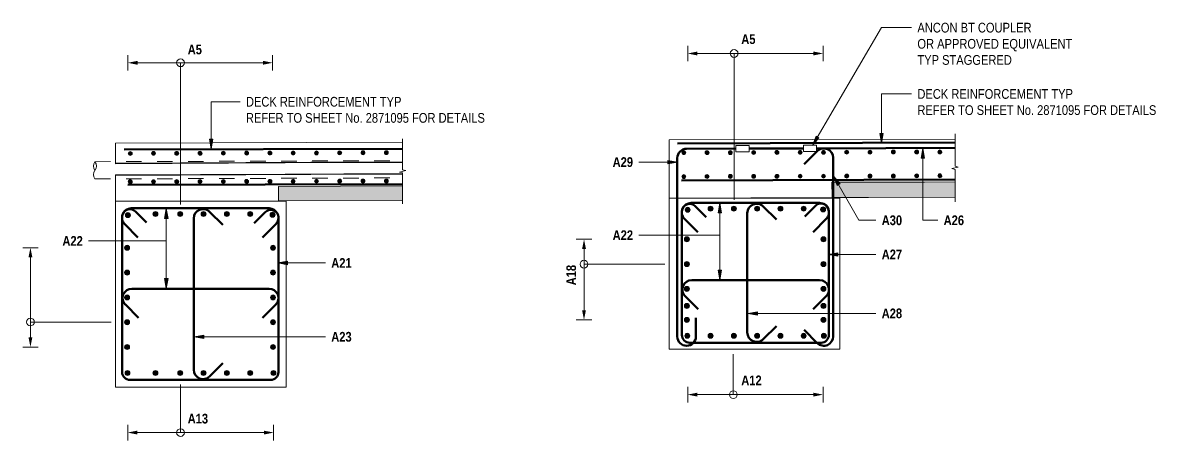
# Model space of a CAD drawing. Header units: metres. Extents: x -1691 to -1596, y 2 to 594.
# Drawn here: x -1605.41 to -1598.1, y 17.42 to 20.11 of the extents above; entities that cross this region are included whole.
import ezdxf

# ---------------------------------------------------------------- set-up
doc = ezdxf.new("R2010")
doc.units = ezdxf.units.M
doc.linetypes.add('JacobsDash', pattern=[0.0045, 0.003, -0.0015])
for name, color, linetype, lineweight in [('BRIDGE-ABUTMENT-CONC', 7, 'Continuous', 50), ('BRIDGE-FRAMING-LINE-18-HID', 7, 'JacobsDash', 18), ('D-BDGE', 7, 'Continuous', 13), ('D-BDGE-18-SOLID', 7, 'Continuous', 9), ('D-BDGE-FLOOR', 7, 'Continuous', 50), ('D-BDGE-FLOOR-HID', 7, 'JacobsDash', 18), ('D-BDGE-FRAMING', 7, 'Continuous', 50), ('D-BDGE-LINE', 7, 'Continuous', 9), ('D-ENHA-GEN-LINE', 7, 'Continuous', 9), ('D-ENHA-TEXT', 7, 'Continuous', 9)]:
    doc.layers.add(name, color=color, linetype=linetype, lineweight=lineweight)
doc.styles.add('Arial Narrow_4', font='ARIALN.TTF', dxfattribs={"height": 0.0625})
doc.styles.add('Arial Narrow_B_1', font='ARIALNB.TTF', dxfattribs={"height": 0.0625})

# ---------------------------------------------------------------- blocks, each defined once
blk = doc.blocks.new('07_STR_DPS_PermadecPanel - 07_STR_DPS_PermadecPanel-5973115-DRG-1076 - SECTION 02')
at = {"layer": 'D-BDGE-FRAMING', "color": 252, "lineweight": 9, "true_color": 0x888888}
blk.add_line((581.7616, 18.9715), (581.7616, 18.9693), dxfattribs=at)
blk = doc.blocks.new('CS_DET_Reinf_Bar Section_Solid - Reo Dot 32-6113454-DRG-1076 - SECTION 02')
at = {"layer": 'D-BDGE-LINE'}
blk.add_hatch(color=256, dxfattribs=at).paths.add_polyline_path([(580.787, 18.0058), (580.7911, 18.0064), (580.795, 18.008), (580.7983, 18.0105), (580.8008, 18.0138), (580.8024, 18.0177), (580.803, 18.0218), (580.8024, 18.026), (580.8008, 18.0298), (580.7983, 18.0331), (580.795, 18.0357), (580.7911, 18.0373), (580.787, 18.0378), (580.7828, 18.0373), (580.779, 18.0357), (580.7756, 18.0331), (580.7731, 18.0298), (580.7715, 18.026), (580.771, 18.0218), (580.7715, 18.0177), (580.7731, 18.0138), (580.7756, 18.0105), (580.779, 18.008), (580.7828, 18.0064)])
for start, end in [(0, 180), (180, 0)]:
    blk.add_arc((580.787, 18.0218), 0.016, start, end, dxfattribs=at)
blk = doc.blocks.new('T2DExtentArrowReinf_v1 - Extent-6415628-DRG-1076 - SECTION 02')
at = {"layer": 'D-BDGE-LINE'}
for p, q in [((581.1311, 17.4702), (581.1311, 17.78)), ((580.7908, 17.5038), (580.7908, 17.4702)), ((581.6683, 17.4702), (580.8533, 17.4702)), ((581.7308, 17.4602), (581.7308, 17.4964))]:
    blk.add_line(p, q, dxfattribs=at)
blk = doc.blocks.new('T2DExtentArrowReinf_v1 - Extent-6415200-DRG-1076 - SECTION 02')
at = {"layer": 'D-BDGE-LINE'}
for p, q in [((580.154, 18.6618), (580.1902, 18.6618)), ((580.164, 18.5993), (580.164, 18.0843)), ((580.164, 18.183), (580.685, 18.183)), ((580.1977, 18.0218), (580.164, 18.0218))]:
    blk.add_line(p, q, dxfattribs=at)
blk = doc.blocks.new('Repeating Detail - Reo Dot_Scale 25_Section-1695670-DRG-1076 - SECTION 02')
at = {"layer": 'D-BDGE-LINE', "true_color": 0xc7c7c7}
for points in [[(581.4071, 19.2594), (581.4103, 19.2598), (581.4133, 19.2611), (581.4159, 19.2631), (581.4179, 19.2657), (581.4191, 19.2687), (581.4195, 19.2719), (581.4191, 19.2752), (581.4178, 19.2782), (581.4159, 19.2808), (581.4133, 19.2828), (581.4102, 19.284), (581.407, 19.2844), (581.4038, 19.284), (581.4008, 19.2827), (581.3982, 19.2807), (581.3962, 19.2781), (581.395, 19.2751), (581.3945, 19.2719), (581.395, 19.2686), (581.3962, 19.2656), (581.3982, 19.263), (581.4008, 19.2611), (581.4038, 19.2598)], [(581.5571, 19.2599), (581.5603, 19.2603), (581.5633, 19.2616), (581.5659, 19.2635), (581.5679, 19.2661), (581.5691, 19.2692), (581.5695, 19.2724), (581.5691, 19.2756), (581.5678, 19.2786), (581.5659, 19.2812), (581.5633, 19.2832), (581.5602, 19.2844), (581.557, 19.2849), (581.5538, 19.2844), (581.5508, 19.2832), (581.5482, 19.2812), (581.5462, 19.2786), (581.545, 19.2756), (581.5445, 19.2723), (581.545, 19.2691), (581.5462, 19.2661), (581.5482, 19.2635), (581.5508, 19.2615), (581.5538, 19.2603)], [(581.7071, 19.2603), (581.7103, 19.2607), (581.7133, 19.262), (581.7159, 19.264), (581.7179, 19.2666), (581.7191, 19.2696), (581.7195, 19.2728), (581.7191, 19.2761), (581.7178, 19.2791), (581.7159, 19.2817), (581.7133, 19.2837), (581.7102, 19.2849), (581.707, 19.2853), (581.7038, 19.2849), (581.7008, 19.2836), (581.6982, 19.2816), (581.6962, 19.279), (581.695, 19.276), (581.6945, 19.2728), (581.695, 19.2695), (581.6962, 19.2665), (581.6982, 19.2639), (581.7008, 19.262), (581.7038, 19.2607)], [(581.8571, 19.2608), (581.8603, 19.2612), (581.8633, 19.2625), (581.8659, 19.2644), (581.8679, 19.267), (581.8691, 19.2701), (581.8695, 19.2733), (581.8691, 19.2765), (581.8678, 19.2795), (581.8659, 19.2821), (581.8633, 19.2841), (581.8602, 19.2853), (581.857, 19.2858), (581.8538, 19.2853), (581.8508, 19.2841), (581.8482, 19.2821), (581.8462, 19.2795), (581.845, 19.2765), (581.8445, 19.2732), (581.845, 19.27), (581.8462, 19.267), (581.8482, 19.2644), (581.8508, 19.2624), (581.8538, 19.2612)], [(582.0071, 19.2612), (582.0103, 19.2616), (582.0133, 19.2629), (582.0159, 19.2649), (582.0179, 19.2675), (582.0191, 19.2705), (582.0195, 19.2737), (582.0191, 19.277), (582.0178, 19.28), (582.0158, 19.2826), (582.0133, 19.2846), (582.0102, 19.2858), (582.007, 19.2862), (582.0038, 19.2858), (582.0008, 19.2845), (581.9976, 19.2817), (581.9962, 19.2799), (581.995, 19.2769), (581.9945, 19.2737), (581.995, 19.2704), (581.9962, 19.2674), (581.9982, 19.2648), (582.0008, 19.2629), (582.0038, 19.2616)], [(582.1571, 19.2617), (582.1603, 19.2621), (582.1633, 19.2633), (582.1659, 19.2653), (582.1679, 19.2679), (582.1691, 19.271), (582.1695, 19.2742), (582.1691, 19.2774), (582.1678, 19.2804), (582.1658, 19.283), (582.1633, 19.285), (582.1602, 19.2862), (582.157, 19.2867), (582.1538, 19.2862), (582.1508, 19.285), (582.1482, 19.283), (582.1462, 19.2804), (582.145, 19.2774), (582.1445, 19.2741), (582.145, 19.2709), (582.1462, 19.2679), (582.1482, 19.2653), (582.1508, 19.2633), (582.1538, 19.2621)], [(582.3071, 19.2621), (582.3103, 19.2625), (582.3133, 19.2638), (582.3159, 19.2658), (582.3179, 19.2684), (582.3191, 19.2714), (582.3195, 19.2746), (582.3191, 19.2779), (582.3178, 19.2809), (582.3158, 19.2835), (582.3133, 19.2854), (582.3102, 19.2867), (582.307, 19.2871), (582.3038, 19.2867), (582.3008, 19.2854), (582.2982, 19.2834), (582.2962, 19.2808), (582.295, 19.2778), (582.2945, 19.2746), (582.295, 19.2713), (582.2962, 19.2683), (582.2982, 19.2657), (582.3008, 19.2638), (582.3038, 19.2625)], [(582.4571, 19.2626), (582.4603, 19.263), (582.4633, 19.2642), (582.4659, 19.2662), (582.4679, 19.2688), (582.4691, 19.2719), (582.4695, 19.2751), (582.4691, 19.2783), (582.4678, 19.2813), (582.4658, 19.2839), (582.4633, 19.2859), (582.4602, 19.2871), (582.457, 19.2876), (582.4538, 19.2871), (582.4508, 19.2859), (582.4482, 19.2839), (582.4462, 19.2813), (582.445, 19.2783), (582.4445, 19.275), (582.445, 19.2718), (582.4462, 19.2688), (582.4482, 19.2662), (582.4508, 19.2642), (582.4538, 19.263)], [(580.8071, 19.2576), (580.8103, 19.258), (580.8133, 19.2593), (580.8159, 19.2613), (580.8179, 19.2639), (580.8191, 19.2669), (580.8195, 19.2702), (580.8191, 19.2734), (580.8178, 19.2764), (580.8159, 19.279), (580.8133, 19.281), (580.8102, 19.2822), (580.807, 19.2826), (580.8038, 19.2822), (580.8008, 19.2809), (580.7982, 19.2789), (580.7962, 19.2763), (580.795, 19.2733), (580.7945, 19.2701), (580.795, 19.2668), (580.7962, 19.2638), (580.7982, 19.2612), (580.8008, 19.2593), (580.8038, 19.258)], [(580.9571, 19.2581), (580.9603, 19.2585), (580.9633, 19.2598), (580.9659, 19.2617), (580.9679, 19.2643), (580.9691, 19.2674), (580.9695, 19.2706), (580.9691, 19.2738), (580.9678, 19.2768), (580.9659, 19.2794), (580.9633, 19.2814), (580.9602, 19.2826), (580.957, 19.2831), (580.9538, 19.2826), (580.9508, 19.2814), (580.9482, 19.2794), (580.9462, 19.2768), (580.945, 19.2738), (580.9445, 19.2705), (580.945, 19.2673), (580.9462, 19.2643), (580.9482, 19.2617), (580.9508, 19.2597), (580.9538, 19.2585)], [(581.1071, 19.2585), (581.1103, 19.2589), (581.1133, 19.2602), (581.1159, 19.2622), (581.1179, 19.2648), (581.1191, 19.2678), (581.1195, 19.271), (581.1191, 19.2743), (581.1178, 19.2773), (581.1151, 19.2805), (581.1133, 19.2819), (581.1102, 19.2831), (581.107, 19.2835), (581.1038, 19.2831), (581.1008, 19.2818), (581.0982, 19.2798), (581.0962, 19.2772), (581.095, 19.2742), (581.0945, 19.271), (581.095, 19.2677), (581.0962, 19.2647), (581.0982, 19.2621), (581.1008, 19.2602), (581.1038, 19.2589)], [(581.2571, 19.259), (581.2603, 19.2594), (581.2633, 19.2607), (581.2659, 19.2626), (581.2679, 19.2652), (581.2691, 19.2683), (581.2695, 19.2715), (581.2691, 19.2747), (581.2678, 19.2777), (581.2659, 19.2803), (581.2633, 19.2823), (581.2602, 19.2835), (581.257, 19.284), (581.2538, 19.2835), (581.2508, 19.2823), (581.2482, 19.2803), (581.2462, 19.2777), (581.245, 19.2747), (581.2445, 19.2714), (581.245, 19.2682), (581.2462, 19.2652), (581.2482, 19.2626), (581.2508, 19.2606), (581.2538, 19.2594)]]:
    blk.add_hatch(color=9, dxfattribs=at).paths.add_polyline_path(points)
at = {"layer": 'D-BDGE-LINE', "color": 252, "true_color": 0x888888}
for centre, start, end in [((581.407, 19.2719), 90.17159, 270.17159), ((581.407, 19.2719), 270.17159, 90.17159), ((581.557, 19.2724), 90.17159, 270.17159), ((581.557, 19.2724), 270.17159, 90.17159), ((581.707, 19.2728), 90.17159, 270.17159), ((581.707, 19.2728), 270.17159, 90.17159), ((581.857, 19.2733), 90.17159, 270.17159), ((581.857, 19.2733), 270.17159, 90.17159), ((582.007, 19.2737), 90.17159, 270.17159), ((582.007, 19.2737), 270.17159, 90.17159), ((582.157, 19.2742), 90.17159, 270.17159), ((582.157, 19.2742), 270.17159, 90.17159), ((582.307, 19.2746), 90.17159, 270.17159), ((582.307, 19.2746), 270.17159, 90.17159), ((582.457, 19.2751), 90.17159, 270.17159), ((582.457, 19.2751), 270.17159, 90.17159), ((580.807, 19.2701), 90.17159, 270.17159), ((580.807, 19.2701), 270.17159, 90.17159), ((580.957, 19.2706), 90.17159, 270.17159), ((580.957, 19.2706), 270.17159, 90.17159), ((581.107, 19.271), 90.17159, 270.17159), ((581.107, 19.271), 270.17159, 90.17159), ((581.257, 19.2715), 90.17159, 270.17159), ((581.257, 19.2715), 270.17159, 90.17159)]:
    blk.add_arc(centre, 0.0125, start, end, dxfattribs=at)
blk = doc.blocks.new('T2DExtentArrowReinf_v1 - Extent-6500212-DRG-1076 - SECTION 02')
at = {"layer": 'D-BDGE-LINE'}
for p, q in [((580.792, 19.8213), (580.792, 19.8549)), ((581.662, 19.8549), (580.8545, 19.8549)), ((581.1311, 19.8549), (581.1311, 18.9414)), ((581.7245, 19.8649), (581.7245, 19.8287))]:
    blk.add_line(p, q, dxfattribs=at)
blk = doc.blocks.new('CS_DET_BreakLine_ViewScale - CS_Std BreakLine-6415726-DRG-1076 - SECTION 02')
at = {"layer": 'D-BDGE-LINE'}
for p, q in [((582.5622, 19.3645), (582.5622, 19.1645)), ((582.5822, 19.1595), (582.5422, 19.1495)), ((582.5422, 19.1495), (582.5622, 19.1445)), ((582.5622, 19.1645), (582.5822, 19.1595)), ((582.5622, 19.1445), (582.5622, 18.9445))]:
    blk.add_line(p, q, dxfattribs=at)
blk = doc.blocks.new('CS_DET_Pile-Column_BreakLine - Tubular BreakLine-7361535-DRG-1076 - SECTION 02')
at = {"layer": 'D-BDGE-LINE', "color": 143, "lineweight": 18, "true_color": 0x78aac8}
for centre, start, end in [((580.6167, 19.1891), 142.95733, 217.04267), ((580.5432, 19.1891), 322.95733, 37.04267), ((580.6167, 19.1336), 142.95733, 217.04267)]:
    blk.add_arc(centre, 0.0461, start, end, dxfattribs=at)
blk = doc.blocks.new('07_STR_DPS_PermadecPanel - 07_STR_DPS_PermadecPanel-5973115-DRG-1076 - SECTION 03')
at = {"layer": 'BRIDGE-FRAMING-LINE-18-HID', "color": 9, "linetype": 'Continuous', "lineweight": 9, "true_color": 0xc3c3c3}
for p, q in [((582.2818, 19.0858), (581.7617, 19.0843)), ((581.762, 18.9913), (581.7617, 19.0843)), ((582.2818, 19.0859), (582.3587, 19.0861)), ((582.5549, 18.9877), (581.762, 18.9853))]:
    blk.add_line(p, q, dxfattribs=at)
at = {"layer": 'D-BDGE-FRAMING', "color": 252, "lineweight": 9, "true_color": 0x888888}
for p, q in [((581.762, 18.9912), (581.762, 18.9852)), ((581.762, 18.9852), (582.5549, 18.9876))]:
    blk.add_line(p, q, dxfattribs=at)
blk = doc.blocks.new('CS_DET_Reinf_Bar Section_Solid - Reo Dot 32-6113454-DRG-1076 - SECTION 03')
at = {"layer": 'D-BDGE-LINE'}
blk.add_hatch(color=256, dxfattribs=at).paths.add_polyline_path([(580.827, 18.1808), (580.8311, 18.1814), (580.835, 18.183), (580.8383, 18.1855), (580.8408, 18.1888), (580.8424, 18.1927), (580.843, 18.1968), (580.8424, 18.201), (580.8408, 18.2048), (580.8383, 18.2081), (580.835, 18.2107), (580.8311, 18.2123), (580.827, 18.2128), (580.8228, 18.2123), (580.819, 18.2107), (580.8156, 18.2081), (580.8131, 18.2048), (580.8115, 18.201), (580.811, 18.1968), (580.8115, 18.1927), (580.8131, 18.1888), (580.8156, 18.1855), (580.819, 18.183), (580.8228, 18.1814)])
for start, end in [(0, 180), (180, 0)]:
    blk.add_arc((580.827, 18.1968), 0.016, start, end, dxfattribs=at)
blk = doc.blocks.new('CS_DET_Reinf_Bar Section_Solid - Reo Dot 32-V15-DRG-1076 - SECTION 03')
at = {"layer": 'D-BDGE-LINE'}
blk.add_hatch(color=256, dxfattribs=at).paths.add_polyline_path([(580.8295, 18.0783), (580.8336, 18.0789), (580.8375, 18.0805), (580.8408, 18.083), (580.8433, 18.0863), (580.8449, 18.0902), (580.8455, 18.0943), (580.8449, 18.0985), (580.8433, 18.1023), (580.8408, 18.1056), (580.8375, 18.1082), (580.8336, 18.1098), (580.8288, 18.1102), (580.8253, 18.1098), (580.8215, 18.1082), (580.8181, 18.1056), (580.8154, 18.1018), (580.814, 18.0985), (580.8135, 18.0943), (580.814, 18.0902), (580.8156, 18.0863), (580.8181, 18.083), (580.8215, 18.0805), (580.8253, 18.0789), (580.8288, 18.0784)])
for start, end in [(0, 180), (180, 0)]:
    blk.add_arc((580.8295, 18.0943), 0.016, start, end, dxfattribs=at)
blk = doc.blocks.new('T2DExtentArrowReinf_v1 - Extent-6394538-DRG-1076 - SECTION 03')
at = {"layer": 'D-BDGE-LINE'}
for p, q in [((581.1261, 17.7149), (581.1261, 17.9765)), ((580.832, 17.7486), (580.832, 17.7149)), ((581.642, 17.7149), (580.8945, 17.7149)), ((581.7045, 17.7049), (581.7045, 17.7411))]:
    blk.add_line(p, q, dxfattribs=at)
blk = doc.blocks.new('T2DExtentArrowReinf_v1 - Extent-6395376-DRG-1076 - SECTION 03')
at = {"layer": 'D-BDGE-LINE'}
for p, q in [((580.154, 18.7168), (580.1902, 18.7168)), ((580.164, 18.6543), (580.164, 18.2593)), ((580.164, 18.5561), (580.685, 18.5561)), ((580.1977, 18.1968), (580.164, 18.1968))]:
    blk.add_line(p, q, dxfattribs=at)
blk = doc.blocks.new('Repeating Detail - Reo Dot_Scale 25_Section-1695670-DRG-1076 - SECTION 03')
at = {"layer": 'D-BDGE-LINE', "true_color": 0xc7c7c7}
for points in [[(580.8071, 19.2626), (580.8103, 19.263), (580.8133, 19.2643), (580.8159, 19.2663), (580.8179, 19.2689), (580.8191, 19.2719), (580.8195, 19.2752), (580.8191, 19.2784), (580.8178, 19.2814), (580.8159, 19.284), (580.8133, 19.286), (580.8102, 19.2872), (580.807, 19.2876), (580.8038, 19.2872), (580.8008, 19.2859), (580.7982, 19.2839), (580.7962, 19.2813), (580.795, 19.2783), (580.7945, 19.2751), (580.795, 19.2718), (580.7962, 19.2688), (580.7982, 19.2662), (580.8008, 19.2643), (580.8038, 19.263)], [(580.9571, 19.2631), (580.9603, 19.2635), (580.9633, 19.2648), (580.9659, 19.2667), (580.9679, 19.2693), (580.9691, 19.2724), (580.9695, 19.2756), (580.9691, 19.2788), (580.9678, 19.2818), (580.9659, 19.2844), (580.9633, 19.2864), (580.9602, 19.2876), (580.957, 19.2881), (580.9538, 19.2876), (580.9508, 19.2864), (580.9482, 19.2844), (580.9462, 19.2818), (580.945, 19.2788), (580.9445, 19.2755), (580.945, 19.2723), (580.9462, 19.2693), (580.9482, 19.2667), (580.9508, 19.2647), (580.9538, 19.2635)], [(581.1071, 19.2635), (581.1103, 19.2639), (581.1133, 19.2652), (581.1159, 19.2672), (581.1179, 19.2698), (581.1191, 19.2728), (581.1195, 19.276), (581.1191, 19.2793), (581.1178, 19.2823), (581.1159, 19.2849), (581.1133, 19.2869), (581.1102, 19.2881), (581.107, 19.2885), (581.1038, 19.2881), (581.1008, 19.2868), (581.0982, 19.2848), (581.0962, 19.2822), (581.095, 19.2792), (581.0945, 19.276), (581.095, 19.2727), (581.0962, 19.2697), (581.0982, 19.2671), (581.1008, 19.2652), (581.1038, 19.2639)], [(581.2571, 19.264), (581.2603, 19.2644), (581.2633, 19.2657), (581.2659, 19.2676), (581.2679, 19.2702), (581.2691, 19.2733), (581.2695, 19.2765), (581.2691, 19.2797), (581.2678, 19.2827), (581.2659, 19.2853), (581.2633, 19.2873), (581.2602, 19.2885), (581.257, 19.289), (581.2538, 19.2885), (581.2508, 19.2873), (581.2482, 19.2853), (581.2462, 19.2827), (581.245, 19.2797), (581.2445, 19.2764), (581.245, 19.2732), (581.2462, 19.2702), (581.2482, 19.2676), (581.2508, 19.2656), (581.2538, 19.2644)], [(581.4071, 19.2644), (581.4103, 19.2648), (581.4133, 19.2661), (581.4159, 19.2681), (581.4179, 19.2707), (581.4191, 19.2737), (581.4195, 19.2769), (581.4191, 19.2802), (581.4178, 19.2832), (581.4159, 19.2858), (581.4133, 19.2878), (581.4102, 19.289), (581.407, 19.2894), (581.4038, 19.289), (581.4008, 19.2877), (581.3982, 19.2857), (581.3962, 19.2831), (581.395, 19.2801), (581.3945, 19.2769), (581.395, 19.2736), (581.3962, 19.2706), (581.3982, 19.268), (581.4008, 19.2661), (581.4038, 19.2648)], [(581.5571, 19.2649), (581.5603, 19.2653), (581.5633, 19.2666), (581.5659, 19.2685), (581.5679, 19.2711), (581.5691, 19.2742), (581.5695, 19.2774), (581.5691, 19.2806), (581.5678, 19.2836), (581.5659, 19.2862), (581.5633, 19.2882), (581.5602, 19.2894), (581.557, 19.2899), (581.5538, 19.2894), (581.5508, 19.2882), (581.5482, 19.2862), (581.5462, 19.2836), (581.545, 19.2806), (581.5445, 19.2773), (581.545, 19.2741), (581.5462, 19.2711), (581.5482, 19.2685), (581.5508, 19.2665), (581.5538, 19.2653)], [(581.7071, 19.2653), (581.7103, 19.2657), (581.7133, 19.267), (581.7159, 19.269), (581.7179, 19.2716), (581.7191, 19.2746), (581.7195, 19.2778), (581.7191, 19.2811), (581.7178, 19.2841), (581.7159, 19.2867), (581.7133, 19.2887), (581.7102, 19.2899), (581.707, 19.2903), (581.7038, 19.2899), (581.7008, 19.2886), (581.6982, 19.2866), (581.6962, 19.284), (581.695, 19.281), (581.6945, 19.2778), (581.695, 19.2745), (581.6969, 19.2706), (581.6982, 19.2689), (581.7008, 19.267), (581.7038, 19.2657)], [(581.8571, 19.2658), (581.8603, 19.2662), (581.8633, 19.2675), (581.8659, 19.2694), (581.8679, 19.272), (581.8691, 19.2751), (581.8695, 19.2783), (581.8691, 19.2815), (581.8678, 19.2845), (581.8659, 19.2871), (581.8633, 19.2891), (581.8602, 19.2903), (581.857, 19.2908), (581.8538, 19.2903), (581.8508, 19.2891), (581.8482, 19.2871), (581.8462, 19.2845), (581.845, 19.2815), (581.8445, 19.2782), (581.845, 19.275), (581.8462, 19.272), (581.8482, 19.2694), (581.8508, 19.2674), (581.8538, 19.2662)], [(582.0071, 19.2662), (582.0103, 19.2666), (582.0133, 19.2679), (582.0159, 19.2699), (582.0179, 19.2725), (582.0191, 19.2755), (582.0195, 19.2787), (582.0191, 19.282), (582.0178, 19.285), (582.0158, 19.2876), (582.0133, 19.2896), (582.0102, 19.2908), (582.007, 19.2912), (582.0038, 19.2908), (582.0008, 19.2895), (581.9982, 19.2875), (581.9962, 19.2849), (581.995, 19.2819), (581.9945, 19.2787), (581.995, 19.2754), (581.9962, 19.2724), (581.9982, 19.2698), (582.0008, 19.2679), (582.0038, 19.2666)], [(582.1571, 19.2667), (582.1603, 19.2671), (582.1633, 19.2683), (582.1659, 19.2703), (582.1679, 19.2729), (582.1691, 19.276), (582.1695, 19.2792), (582.1691, 19.2824), (582.1678, 19.2854), (582.1658, 19.288), (582.1633, 19.29), (582.1602, 19.2912), (582.157, 19.2917), (582.1538, 19.2912), (582.1508, 19.29), (582.1482, 19.288), (582.1462, 19.2854), (582.145, 19.2824), (582.1445, 19.2791), (582.145, 19.2759), (582.1462, 19.2729), (582.1482, 19.2703), (582.1508, 19.2683), (582.1538, 19.2671)], [(582.3071, 19.2671), (582.3103, 19.2675), (582.3133, 19.2688), (582.3159, 19.2708), (582.3179, 19.2734), (582.3191, 19.2764), (582.3195, 19.2796), (582.3191, 19.2829), (582.3178, 19.2859), (582.3158, 19.2885), (582.3133, 19.2904), (582.3102, 19.2917), (582.307, 19.2921), (582.3038, 19.2917), (582.3008, 19.2904), (582.2982, 19.2884), (582.2962, 19.2858), (582.295, 19.2828), (582.2945, 19.2796), (582.295, 19.2763), (582.2962, 19.2733), (582.2982, 19.2707), (582.3008, 19.2688), (582.3038, 19.2675)], [(582.4571, 19.2676), (582.4603, 19.268), (582.4633, 19.2692), (582.4659, 19.2712), (582.4679, 19.2738), (582.4691, 19.2769), (582.4695, 19.2801), (582.4691, 19.2833), (582.4678, 19.2863), (582.4658, 19.2889), (582.4633, 19.2909), (582.4602, 19.2921), (582.457, 19.2926), (582.4538, 19.2921), (582.4508, 19.2909), (582.4482, 19.2889), (582.4462, 19.2863), (582.445, 19.2833), (582.4445, 19.28), (582.445, 19.2768), (582.4462, 19.2738), (582.4482, 19.2712), (582.4508, 19.2692), (582.4538, 19.268)]]:
    blk.add_hatch(color=9, dxfattribs=at).paths.add_polyline_path(points)
at = {"layer": 'D-BDGE-LINE', "color": 252, "true_color": 0x888888}
for centre, start, end in [((580.807, 19.2751), 90.17159, 270.17159), ((580.807, 19.2751), 270.17159, 90.17159), ((580.957, 19.2756), 90.17159, 270.17159), ((580.957, 19.2756), 270.17159, 90.17159), ((581.107, 19.276), 90.17159, 270.17159), ((581.107, 19.276), 270.17159, 90.17159), ((581.257, 19.2765), 90.17159, 270.17159), ((581.257, 19.2765), 270.17159, 90.17159), ((581.407, 19.2769), 90.17159, 270.17159), ((581.407, 19.2769), 270.17159, 90.17159), ((581.557, 19.2774), 90.17159, 270.17159), ((581.557, 19.2774), 270.17159, 90.17159), ((581.707, 19.2778), 90.17159, 270.17159), ((581.707, 19.2778), 270.17159, 90.17159), ((581.857, 19.2783), 90.17159, 270.17159), ((581.857, 19.2783), 270.17159, 90.17159), ((582.007, 19.2787), 90.17159, 270.17159), ((582.007, 19.2787), 270.17159, 90.17159), ((582.157, 19.2792), 90.17159, 270.17159), ((582.157, 19.2792), 270.17159, 90.17159), ((582.307, 19.2796), 90.17159, 270.17159), ((582.307, 19.2796), 270.17159, 90.17159), ((582.457, 19.2801), 90.17159, 270.17159), ((582.457, 19.2801), 270.17159, 90.17159)]:
    blk.add_arc(centre, 0.0125, start, end, dxfattribs=at)
blk = doc.blocks.new('CS_DET_BreakLine_ViewScale - CS_Std BreakLine-6473399-DRG-1076 - SECTION 03')
at = {"layer": 'D-BDGE-LINE'}
for p, q in [((582.5549, 19.3975), (582.5549, 19.1875)), ((582.5749, 19.1825), (582.5349, 19.1725)), ((582.5349, 19.1725), (582.5549, 19.1675)), ((582.5549, 19.1875), (582.5749, 19.1825)), ((582.5549, 19.1675), (582.5549, 18.9575))]:
    blk.add_line(p, q, dxfattribs=at)
blk = doc.blocks.new('T2DExtentArrowReinf_v1 - Extent-6578031-DRG-1076 - SECTION 03')
at = {"layer": 'D-BDGE-LINE'}
for p, q in [((580.832, 19.8813), (580.832, 19.9149)), ((581.642, 19.9149), (580.8945, 19.9149)), ((581.1311, 19.9149), (581.1311, 18.9709)), ((581.7045, 19.9249), (581.7045, 19.8887))]:
    blk.add_line(p, q, dxfattribs=at)

msp = doc.modelspace()

# ---------------------------------------------------------------- hatches: boundary and pattern name
at = {"layer": 'D-BDGE-LINE', "true_color": 0xc7ffc7}
for points in [[(-1600.1938, 18.9858), (-1599.4009, 18.9886), (-1599.4009, 19.0867), (-1600.1938, 19.0841), (-1600.1938, 19.0536)], [(-1603.7613, 18.9648), (-1602.9607, 18.9676), (-1602.9607, 19.0605), (-1603.7613, 19.0578), (-1603.7613, 19.0562)]]:
    msp.add_hatch(color=254, dxfattribs=at).paths.add_polyline_path(points)
at = {"layer": 'D-ENHA-GEN-LINE'}
for points in [[(-1601.0613, 19.9024), (-1601.0613, 19.9274), (-1601.1238, 19.9149)], [(-1600.3138, 19.9024), (-1600.2513, 19.9149), (-1600.3138, 19.9274)], [(-1604.6684, 19.8424), (-1604.6684, 19.8674), (-1604.7309, 19.8549)], [(-1603.8609, 19.8424), (-1603.7984, 19.8549), (-1603.8609, 19.8674)], [(-1601.7793, 18.6543), (-1601.7918, 18.7168), (-1601.8043, 18.6543)], [(-1605.3463, 18.5993), (-1605.3588, 18.6618), (-1605.3713, 18.5993)], [(-1601.7918, 18.1968), (-1601.7793, 18.2593), (-1601.8043, 18.2593)], [(-1605.3588, 18.0218), (-1605.3463, 18.0843), (-1605.3713, 18.0843)], [(-1601.0613, 17.7024), (-1601.0613, 17.7274), (-1601.1238, 17.7149)], [(-1600.3138, 17.7024), (-1600.2513, 17.7149), (-1600.3138, 17.7274)], [(-1604.6695, 17.4577), (-1604.6695, 17.4827), (-1604.732, 17.4702)], [(-1603.8545, 17.4577), (-1603.792, 17.4702), (-1603.8545, 17.4827)]]:
    msp.add_hatch(color=256, dxfattribs=at).paths.add_polyline_path(points)
at = {"layer": 'D-ENHA-TEXT'}
for points in [[(-1604.1943, 19.3004), (-1604.1833, 19.3629), (-1604.2053, 19.3629)], [(-1600.3187, 19.3225), (-1600.2777, 19.3709), (-1600.2967, 19.382)], [(-1599.8755, 19.3358), (-1599.8645, 19.3983), (-1599.8866, 19.3983)], [(-1599.609, 19.3023), (-1599.62, 19.2398), (-1599.598, 19.2398)], [(-1601.1899, 19.2145), (-1601.2524, 19.2255), (-1601.2524, 19.2034)], [(-1600.1828, 19.1225), (-1600.1614, 19.0628), (-1600.1422, 19.0737)], [(-1600.9164, 18.949), (-1600.9274, 18.8865), (-1600.9054, 18.8865)], [(-1604.4834, 18.9143), (-1604.4945, 18.8518), (-1604.4724, 18.8518)], [(-1600.2181, 18.619), (-1600.1556, 18.608), (-1600.1556, 18.63)], [(-1603.7651, 18.564), (-1603.7026, 18.553), (-1603.7026, 18.575)], [(-1600.9164, 18.4554), (-1600.9054, 18.5179), (-1600.9274, 18.5179)], [(-1604.4834, 18.4004), (-1604.4724, 18.4629), (-1604.4945, 18.4629)], [(-1600.7355, 18.2389), (-1600.673, 18.2279), (-1600.673, 18.2499)], [(-1604.3033, 18.088), (-1604.2408, 18.0769), (-1604.2408, 18.099)]]:
    msp.add_hatch(color=256, dxfattribs=at).paths.add_polyline_path(points)

# ---------------------------------------------------------------- linework, layer by layer
at = {"layer": 'BRIDGE-ABUTMENT-CONC', "lineweight": 13}
for p, q in [((-1603.7113, 18.9625), (-1604.8113, 18.9625)), ((-1604.8113, 18.9625), (-1604.8113, 17.7624)), ((-1603.7113, 17.7624), (-1603.7113, 18.9625)), ((-1603.7113, 18.9625), (-1603.7113, 18.9625)), ((-1600.1438, 18.9822), (-1601.2438, 18.9822)), ((-1601.2438, 18.9822), (-1601.2438, 18.0071)), ((-1601.2041, 18.9822), (-1600.1438, 18.9822)), ((-1600.1438, 18.0071), (-1600.1438, 18.9822)), ((-1600.1438, 18.9822), (-1600.1438, 18.9822)), ((-1601.2438, 18.0071), (-1600.1438, 18.0071)), ((-1600.1438, 18.0071), (-1600.1438, 18.0072)), ((-1604.8113, 17.7624), (-1603.7113, 17.7624)), ((-1603.7113, 17.7624), (-1603.7113, 17.7624))]:
    msp.add_line(p, q, dxfattribs=at)
at = {"layer": 'BRIDGE-FRAMING-LINE-18-HID', "color": 8, "lineweight": 13, "true_color": 0x808080}
for p, q in [((-1601.2438, 18.9822), (-1601.2384, 18.9822)), ((-1600.1439, 18.0072), (-1601.2438, 18.0072))]:
    msp.add_line(p, q, dxfattribs=at)
at = {"layer": 'D-BDGE', "color": 252, "lineweight": 50, "true_color": 0x888888}
for p, q in [((-1604.7559, 19.295), (-1602.9607, 19.3004)), ((-1601.1889, 19.335), (-1599.4009, 19.3404)), ((-1604.7309, 19.0678), (-1602.9607, 19.0732)), ((-1601.1639, 19.0962), (-1599.4009, 19.1015))]:
    msp.add_line(p, q, dxfattribs=at)
at = {"layer": 'D-BDGE', "lineweight": 50}
for p, q in [((-1601.131, 19.3002), (-1600.8134, 19.3011)), ((-1600.7284, 19.3014), (-1600.3784, 19.3024)), ((-1600.2889, 19.2853), (-1600.3737, 19.2004)), ((-1600.2934, 19.3027), (-1599.4009, 19.3054)), ((-1601.1908, 19.2402), (-1601.1908, 18.09)), ((-1600.1865, 19.2428), (-1600.1865, 18.09)), ((-1600.2737, 18.9509), (-1601.1017, 18.9509)), ((-1601.0755, 18.9311), (-1601.0048, 18.8604)), ((-1600.6373, 18.9285), (-1600.5524, 18.8436)), ((-1600.3697, 18.8629), (-1600.299, 18.9336)), ((-1604.7679, 18.8613), (-1604.7679, 17.86)), ((-1603.8207, 18.9164), (-1604.7087, 18.9164)), ((-1604.6825, 18.8966), (-1604.6118, 18.8259)), ((-1604.3067, 18.8516), (-1604.3067, 17.875)), ((-1604.2043, 18.894), (-1604.1195, 18.8092)), ((-1603.9167, 18.8213), (-1603.846, 18.892)), ((-1603.7607, 17.86), (-1603.7607, 18.8566)), ((-1601.1608, 18.8957), (-1601.1608, 18.1)), ((-1601.1441, 18.8484), (-1601.0592, 18.7636)), ((-1600.7397, 18.886), (-1600.7397, 18.115)), ((-1600.2312, 18.8484), (-1600.3161, 18.7636)), ((-1600.2137, 18.1), (-1600.2137, 18.8982)), ((-1604.7511, 18.814), (-1604.6663, 18.7292)), ((-1603.7783, 18.814), (-1603.8631, 18.7292)), ((-1600.2737, 18.453), (-1601.0979, 18.453)), ((-1603.8207, 18.398), (-1604.7049, 18.398)), ((-1601.1403, 18.3506), (-1601.0554, 18.2657)), ((-1600.2312, 18.3506), (-1600.3161, 18.2657)), ((-1604.7473, 18.2956), (-1604.6625, 18.2107)), ((-1603.7783, 18.2956), (-1603.8631, 18.2107)), ((-1601.0708, 18.09), (-1601.0708, 18.21)), ((-1600.6373, 18.0726), (-1600.5524, 18.1574)), ((-1600.2889, 18.0476), (-1600.3737, 18.1324)), ((-1601.1108, 18.05), (-1600.2637, 18.05)), ((-1604.2043, 17.8326), (-1604.1195, 17.9174)), ((-1604.7179, 17.81), (-1603.8107, 17.81))]:
    msp.add_line(p, q, dxfattribs=at)
at = {"layer": 'D-BDGE'}
for p, q in [((-1600.8134, 19.3213), (-1600.7284, 19.3213)), ((-1600.8134, 19.2813), (-1600.8134, 19.3213)), ((-1600.7284, 19.3213), (-1600.7284, 19.2813)), ((-1600.3784, 19.3226), (-1600.2934, 19.3226)), ((-1600.3784, 19.2826), (-1600.3784, 19.3226)), ((-1600.2934, 19.3226), (-1600.2934, 19.2826)), ((-1600.7284, 19.2813), (-1600.8134, 19.2813)), ((-1600.2934, 19.2826), (-1600.3784, 19.2826))]:
    msp.add_line(p, q, dxfattribs=at)
at = {"layer": 'D-BDGE', "color": 143, "linetype": 'JacobsDash', "lineweight": 18, "true_color": 0x78aac8}
for p, q in [((-1604.9429, 19.2169), (-1602.9607, 19.2236)), ((-1604.9429, 19.1059), (-1602.9607, 19.1126))]:
    msp.add_line(p, q, dxfattribs=at)
at = {"layer": 'D-BDGE', "lineweight": 50}
for centre, radius, start, end in [((-1601.1308, 19.2402), 0.06, 90.17279, 180), ((-1600.2465, 19.2428), 0.06, 360, 135), ((-1601.1017, 18.8909), 0.06, 90, 225), ((-1601.1108, 18.8957), 0.05, 45, 180), ((-1600.6797, 18.886), 0.06, 45, 180), ((-1600.2637, 18.8982), 0.05, 0, 135), ((-1600.2737, 18.8909), 0.06, 315, 90), ((-1604.7087, 18.8564), 0.06, 90, 225), ((-1604.7179, 18.8613), 0.05, 45, 180), ((-1604.2467, 18.8516), 0.06, 45, 180), ((-1603.8107, 18.8566), 0.05, 0, 135), ((-1603.8207, 18.8564), 0.06, 315, 90), ((-1601.0979, 18.393), 0.06, 90, 225), ((-1600.2737, 18.393), 0.06, 315, 90), ((-1604.7049, 18.338), 0.06, 90, 225), ((-1603.8207, 18.338), 0.06, 315, 90), ((-1601.1308, 18.09), 0.06, 180, 0), ((-1601.1108, 18.1), 0.05, 180, 270), ((-1600.6797, 18.115), 0.06, 180, 315), ((-1600.2465, 18.09), 0.06, 225, 360), ((-1600.2637, 18.1), 0.05, 270, 0), ((-1604.7179, 17.86), 0.05, 180, 270), ((-1604.2467, 17.875), 0.06, 180, 315), ((-1603.8107, 17.86), 0.05, 270, 0)]:
    msp.add_arc(centre, radius, start, end, dxfattribs=at)
at = {"layer": 'D-BDGE-18-SOLID', "color": 252, "true_color": 0x888888}
for p, q in [((-1599.4009, 19.0867), (-1600.1938, 19.0841)), ((-1600.1938, 19.0841), (-1600.1938, 18.9858)), ((-1602.9607, 19.0605), (-1603.7613, 19.0578)), ((-1603.7613, 19.0578), (-1603.7613, 18.9648)), ((-1603.7613, 18.9648), (-1602.9607, 18.9676)), ((-1600.1938, 18.9858), (-1599.4009, 18.9886))]:
    msp.add_line(p, q, dxfattribs=at)
at = {"layer": 'D-BDGE-FLOOR', "color": 252, "lineweight": 9, "true_color": 0x888888}
for p, q in [((-1601.2438, 19.3572), (-1599.4009, 19.3626)), ((-1599.4009, 19.3625), (-1601.2438, 19.3572)), ((-1602.9607, 19.3428), (-1604.8113, 19.3375)), ((-1604.8113, 19.3375), (-1604.8113, 19.204)), ((-1604.8113, 19.3375), (-1604.8113, 19.3375)), ((-1601.2438, 19.3572), (-1601.2438, 18.9822)), ((-1601.2438, 19.3572), (-1601.2438, 19.3572)), ((-1604.8113, 19.1332), (-1604.8113, 18.9625)), ((-1604.8113, 18.9625), (-1603.7613, 18.9655)), ((-1601.2438, 18.9822), (-1599.4009, 18.9875))]:
    msp.add_line(p, q, dxfattribs=at)
at = {"layer": 'D-BDGE-FLOOR', "color": 252, "lineweight": 9, "true_color": 0x888888, "flags": 128}
for points in [[(-1604.8113, 19.204), (-1603.7175, 19.2087), (-1602.9616, 19.2119)], [(-1602.9616, 19.1401), (-1603.7175, 19.1373), (-1604.8113, 19.1332)]]:
    msp.add_lwpolyline(points, dxfattribs=at)
at = {"layer": 'D-BDGE-FLOOR-HID', "color": 252, "linetype": 'Continuous', "lineweight": 9, "true_color": 0x888888}
for p, q in [((-1600.1939, 18.9853), (-1601.2438, 18.9822)), ((-1599.9581, 18.986), (-1600.1938, 18.9853))]:
    msp.add_line(p, q, dxfattribs=at)
at = {"layer": 'D-BDGE-FLOOR-HID', "color": 252, "linetype": 'Continuous', "lineweight": 9, "true_color": 0x888888, "flags": 128}
for points in [[(-1602.9618, 19.2162), (-1603.5512, 19.2138), (-1604.8113, 19.2085)], [(-1604.8113, 19.1288), (-1603.5512, 19.1335), (-1602.9618, 19.1358)]]:
    msp.add_lwpolyline(points, dxfattribs=at)
at = {"layer": 'D-ENHA-GEN-LINE'}
for p, q in [((-1601.1238, 19.8649), (-1601.1238, 19.9649)), ((-1600.2513, 19.9649), (-1600.2513, 19.8649)), ((-1604.7309, 19.8049), (-1604.7309, 19.9049)), ((-1603.7984, 19.9049), (-1603.7984, 19.8049)), ((-1601.0613, 19.9149), (-1601.0363, 19.9149)), ((-1600.3138, 19.9149), (-1600.3388, 19.9149)), ((-1604.6684, 19.8549), (-1604.6434, 19.8549)), ((-1603.8609, 19.8549), (-1603.8859, 19.8549)), ((-1601.8418, 18.7168), (-1601.7418, 18.7168)), ((-1605.4088, 18.6618), (-1605.3088, 18.6618)), ((-1601.7918, 18.6543), (-1601.7918, 18.6293)), ((-1605.3588, 18.5993), (-1605.3588, 18.5743)), ((-1601.7918, 18.2593), (-1601.7918, 18.2843)), ((-1601.7418, 18.1968), (-1601.8418, 18.1968)), ((-1605.3588, 18.0843), (-1605.3588, 18.1093)), ((-1605.3088, 18.0218), (-1605.4088, 18.0218)), ((-1601.1238, 17.7649), (-1601.1238, 17.6649)), ((-1600.2513, 17.6649), (-1600.2513, 17.7649)), ((-1601.0613, 17.7149), (-1601.0363, 17.7149)), ((-1600.3138, 17.7149), (-1600.3388, 17.7149)), ((-1604.732, 17.5202), (-1604.732, 17.4202)), ((-1604.6695, 17.4702), (-1604.6445, 17.4702)), ((-1603.8545, 17.4702), (-1603.8795, 17.4702)), ((-1603.792, 17.4202), (-1603.792, 17.5202))]:
    msp.add_line(p, q, dxfattribs=at)
for centre in [(-1604.3917, 19.8549), (-1600.8247, 19.9149), (-1601.7918, 18.5561), (-1605.3588, 18.183), (-1600.8297, 17.7149), (-1604.3917, 17.4702)]:
    msp.add_circle(centre, 0.025, dxfattribs=at)
at = {"layer": 'D-ENHA-TEXT'}
for p, q in [((-1600.3187, 19.3225), (-1599.8755, 20.0815)), ((-1599.8755, 20.0815), (-1599.6812, 20.0815)), ((-1599.8755, 19.6539), (-1599.6812, 19.6539)), ((-1599.8755, 19.3358), (-1599.8755, 19.6539)), ((-1604.1943, 19.6037), (-1604.0078, 19.6037)), ((-1604.1943, 19.3004), (-1604.1943, 19.6037)), ((-1604.1833, 19.3629), (-1604.2053, 19.3629)), ((-1604.2053, 19.3629), (-1604.1943, 19.3004)), ((-1604.1943, 19.3004), (-1604.1833, 19.3629)), ((-1600.2967, 19.382), (-1600.3187, 19.3225)), ((-1600.3187, 19.3225), (-1600.2777, 19.3709)), ((-1600.2777, 19.3709), (-1600.2967, 19.382)), ((-1599.8645, 19.3983), (-1599.8866, 19.3983)), ((-1599.8866, 19.3983), (-1599.8755, 19.3358)), ((-1599.8755, 19.3358), (-1599.8645, 19.3983)), ((-1599.609, 19.3023), (-1599.62, 19.2398)), ((-1599.598, 19.2398), (-1599.609, 19.3023)), ((-1599.609, 19.3023), (-1599.609, 18.8395)), ((-1601.4376, 19.2145), (-1601.4392, 19.2145)), ((-1601.1899, 19.2145), (-1601.4376, 19.2145)), ((-1601.1899, 19.2145), (-1601.2524, 19.2255)), ((-1601.2524, 19.2255), (-1601.2524, 19.2034)), ((-1601.2524, 19.2034), (-1601.1899, 19.2145)), ((-1599.62, 19.2398), (-1599.598, 19.2398)), ((-1600.1828, 19.1225), (-1600.1614, 19.0628)), ((-1600.1422, 19.0737), (-1600.1828, 19.1225)), ((-1600.1828, 19.1225), (-1600.0212, 18.8395)), ((-1600.1614, 19.0628), (-1600.1422, 19.0737)), ((-1600.9164, 18.949), (-1600.9274, 18.8865)), ((-1600.9054, 18.8865), (-1600.9164, 18.949)), ((-1600.9164, 18.949), (-1600.9164, 18.7432)), ((-1604.4834, 18.9143), (-1604.4945, 18.8518)), ((-1604.4945, 18.8518), (-1604.4724, 18.8518)), ((-1604.4724, 18.8518), (-1604.4834, 18.9143)), ((-1604.4834, 18.9143), (-1604.4834, 18.7061)), ((-1600.9274, 18.8865), (-1600.9054, 18.8865)), ((-1600.0212, 18.8395), (-1599.911, 18.8395)), ((-1599.609, 18.8395), (-1599.5119, 18.8395)), ((-1604.983, 18.7061), (-1604.9846, 18.7061)), ((-1604.4834, 18.7061), (-1604.983, 18.7061)), ((-1604.4834, 18.7061), (-1604.983, 18.7061)), ((-1604.4834, 18.4004), (-1604.4834, 18.7061)), ((-1601.4376, 18.7432), (-1601.4392, 18.7432)), ((-1600.9164, 18.7432), (-1601.4376, 18.7432)), ((-1600.9164, 18.7432), (-1601.4376, 18.7432)), ((-1600.9164, 18.4554), (-1600.9164, 18.7432)), ((-1600.1556, 18.63), (-1600.2181, 18.619)), ((-1600.1556, 18.608), (-1600.1556, 18.63)), ((-1603.7026, 18.575), (-1603.7651, 18.564)), ((-1603.7651, 18.564), (-1603.7026, 18.553)), ((-1603.7651, 18.564), (-1603.458, 18.564)), ((-1603.7026, 18.553), (-1603.7026, 18.575)), ((-1600.2181, 18.619), (-1600.1556, 18.608)), ((-1600.2181, 18.619), (-1599.911, 18.619)), ((-1600.9054, 18.5179), (-1600.9274, 18.5179)), ((-1600.9274, 18.5179), (-1600.9164, 18.4554)), ((-1600.9164, 18.4554), (-1600.9054, 18.5179)), ((-1604.4724, 18.4629), (-1604.4945, 18.4629)), ((-1604.4945, 18.4629), (-1604.4834, 18.4004)), ((-1604.4834, 18.4004), (-1604.4724, 18.4629)), ((-1600.673, 18.2499), (-1600.7355, 18.2389)), ((-1600.7355, 18.2389), (-1600.673, 18.2279)), ((-1600.7355, 18.2389), (-1599.911, 18.2389)), ((-1600.673, 18.2279), (-1600.673, 18.2499)), ((-1604.2408, 18.099), (-1604.3033, 18.088)), ((-1604.3033, 18.088), (-1604.2408, 18.0769)), ((-1604.3033, 18.088), (-1603.458, 18.088)), ((-1604.2408, 18.0769), (-1604.2408, 18.099))]:
    msp.add_line(p, q, dxfattribs=at)

# ---------------------------------------------------------------- block references
at = {"layer": 'BRIDGE-FRAMING-LINE-18-HID', "color": 9, "linetype": 'Continuous', "lineweight": 9, "true_color": 0xc3c3c3}
msp.add_blockref('07_STR_DPS_PermadecPanel - 07_STR_DPS_PermadecPanel-5973115-DRG-1076 - SECTION 03', (-2181.9558, 0), dxfattribs=at)
at = {"layer": 'D-BDGE-FRAMING', "color": 252, "lineweight": 9, "true_color": 0x888888}
msp.add_blockref('07_STR_DPS_PermadecPanel - 07_STR_DPS_PermadecPanel-5973115-DRG-1076 - SECTION 02', (-2185.5228, 0), dxfattribs=at)
at = {"layer": 'D-BDGE-LINE'}
for name, p in [('T2DExtentArrowReinf_v1 - Extent-6578031-DRG-1076 - SECTION 03', (-2181.9558, 0)), ('T2DExtentArrowReinf_v1 - Extent-6500212-DRG-1076 - SECTION 02', (-2185.5228, 0)), ('CS_DET_BreakLine_ViewScale - CS_Std BreakLine-6415726-DRG-1076 - SECTION 02', (-2185.5228, 0)), ('CS_DET_BreakLine_ViewScale - CS_Std BreakLine-6473399-DRG-1076 - SECTION 03', (-2181.9558, 0)), ('CS_DET_Reinf_Bar Section_Solid - Reo Dot 32-6113454-DRG-1076 - SECTION 03', (-2181.9508, 0.71)), ('CS_DET_Reinf_Bar Section_Solid - Reo Dot 32-6113454-DRG-1076 - SECTION 03', (-2181.8033, 0.7175)), ('CS_DET_Reinf_Bar Section_Solid - Reo Dot 32-6113454-DRG-1076 - SECTION 03', (-2181.6533, 0.7175)), ('CS_DET_Reinf_Bar Section_Solid - Reo Dot 32-6113454-DRG-1076 - SECTION 03', (-2181.5033, 0.7175)), ('CS_DET_Reinf_Bar Section_Solid - Reo Dot 32-6113454-DRG-1076 - SECTION 03', (-2181.3533, 0.7175)), ('CS_DET_Reinf_Bar Section_Solid - Reo Dot 32-6113454-DRG-1076 - SECTION 03', (-2181.2033, 0.7175)), ('CS_DET_Reinf_Bar Section_Solid - Reo Dot 32-6113454-DRG-1076 - SECTION 03', (-2181.0783, 0.7125)), ('CS_DET_Reinf_Bar Section_Solid - Reo Dot 32-6113454-DRG-1076 - SECTION 02', (-2185.5178, 0.8506)), ('CS_DET_Reinf_Bar Section_Solid - Reo Dot 32-6113454-DRG-1076 - SECTION 02', (-2185.3403, 0.8581)), ('CS_DET_Reinf_Bar Section_Solid - Reo Dot 32-6113454-DRG-1076 - SECTION 02', (-2185.1803, 0.8581)), ('CS_DET_Reinf_Bar Section_Solid - Reo Dot 32-6113454-DRG-1076 - SECTION 02', (-2185.0303, 0.8581)), ('CS_DET_Reinf_Bar Section_Solid - Reo Dot 32-6113454-DRG-1076 - SECTION 02', (-2184.8797, 0.8581)), ('CS_DET_Reinf_Bar Section_Solid - Reo Dot 32-6113454-DRG-1076 - SECTION 02', (-2184.7297, 0.8581)), ('CS_DET_Reinf_Bar Section_Solid - Reo Dot 32-6113454-DRG-1076 - SECTION 02', (-2184.5853, 0.8531)), ('T2DExtentArrowReinf_v1 - Extent-6395376-DRG-1076 - SECTION 03', (-2181.9558, 0)), ('CS_DET_Reinf_Bar Section_Solid - Reo Dot 32-6113454-DRG-1076 - SECTION 03', (-2181.9558, 0.52)), ('CS_DET_Reinf_Bar Section_Solid - Reo Dot 32-6113454-DRG-1076 - SECTION 03', (-2181.0758, 0.52)), ('T2DExtentArrowReinf_v1 - Extent-6415200-DRG-1076 - SECTION 02', (-2185.5228, 0)), ('CS_DET_Reinf_Bar Section_Solid - Reo Dot 32-6113454-DRG-1076 - SECTION 02', (-2185.5228, 0.64)), ('CS_DET_Reinf_Bar Section_Solid - Reo Dot 32-6113454-DRG-1076 - SECTION 02', (-2184.5828, 0.64)), ('CS_DET_Reinf_Bar Section_Solid - Reo Dot 32-6113454-DRG-1076 - SECTION 03', (-2181.9558, 0.36)), ('CS_DET_Reinf_Bar Section_Solid - Reo Dot 32-6113454-DRG-1076 - SECTION 03', (-2181.0758, 0.36)), ('CS_DET_Reinf_Bar Section_Solid - Reo Dot 32-6113454-DRG-1076 - SECTION 02', (-2185.5228, 0.48)), ('CS_DET_Reinf_Bar Section_Solid - Reo Dot 32-6113454-DRG-1076 - SECTION 02', (-2184.5828, 0.48)), ('CS_DET_Reinf_Bar Section_Solid - Reo Dot 32-6113454-DRG-1076 - SECTION 03', (-2181.9558, 0.2)), ('CS_DET_Reinf_Bar Section_Solid - Reo Dot 32-6113454-DRG-1076 - SECTION 03', (-2181.0758, 0.2)), ('CS_DET_Reinf_Bar Section_Solid - Reo Dot 32-6113454-DRG-1076 - SECTION 02', (-2185.5228, 0.32)), ('CS_DET_Reinf_Bar Section_Solid - Reo Dot 32-6113454-DRG-1076 - SECTION 02', (-2184.5828, 0.32)), ('CS_DET_Reinf_Bar Section_Solid - Reo Dot 32-6113454-DRG-1076 - SECTION 03', (-2181.9558, 0.09)), ('CS_DET_Reinf_Bar Section_Solid - Reo Dot 32-6113454-DRG-1076 - SECTION 03', (-2181.0758, 0.09)), ('CS_DET_Reinf_Bar Section_Solid - Reo Dot 32-6113454-DRG-1076 - SECTION 02', (-2185.5228, 0.16)), ('CS_DET_Reinf_Bar Section_Solid - Reo Dot 32-6113454-DRG-1076 - SECTION 02', (-2184.5828, 0.16)), ('CS_DET_Reinf_Bar Section_Solid - Reo Dot 32-6113454-DRG-1076 - SECTION 03', (-2181.9558, 0)), ('CS_DET_Reinf_Bar Section_Solid - Reo Dot 32-6113454-DRG-1076 - SECTION 03', (-2181.0758, 0)), ('CS_DET_Reinf_Bar Section_Solid - Reo Dot 32-V15-DRG-1076 - SECTION 03', (-2181.9558, 0)), ('CS_DET_Reinf_Bar Section_Solid - Reo Dot 32-6113454-DRG-1076 - SECTION 03', (-2181.8033, -0.1025)), ('CS_DET_Reinf_Bar Section_Solid - Reo Dot 32-6113454-DRG-1076 - SECTION 03', (-2181.6533, -0.1025)), ('CS_DET_Reinf_Bar Section_Solid - Reo Dot 32-6113454-DRG-1076 - SECTION 03', (-2181.5033, -0.1025)), ('CS_DET_Reinf_Bar Section_Solid - Reo Dot 32-6113454-DRG-1076 - SECTION 03', (-2181.3533, -0.1025)), ('CS_DET_Reinf_Bar Section_Solid - Reo Dot 32-6113454-DRG-1076 - SECTION 03', (-2181.2033, -0.1025)), ('CS_DET_Reinf_Bar Section_Solid - Reo Dot 32-6113454-DRG-1076 - SECTION 03', (-2181.0733, -0.1025)), ('CS_DET_Reinf_Bar Section_Solid - Reo Dot 32-6113454-DRG-1076 - SECTION 02', (-2185.5228, 0)), ('CS_DET_Reinf_Bar Section_Solid - Reo Dot 32-6113454-DRG-1076 - SECTION 02', (-2184.5828, 0)), ('T2DExtentArrowReinf_v1 - Extent-6394538-DRG-1076 - SECTION 03', (-2181.9558, 0)), ('CS_DET_Reinf_Bar Section_Solid - Reo Dot 32-6113454-DRG-1076 - SECTION 02', (-2185.5203, -0.1675)), ('CS_DET_Reinf_Bar Section_Solid - Reo Dot 32-6113454-DRG-1076 - SECTION 02', (-2185.3403, -0.1675)), ('CS_DET_Reinf_Bar Section_Solid - Reo Dot 32-6113454-DRG-1076 - SECTION 02', (-2185.1803, -0.1675)), ('CS_DET_Reinf_Bar Section_Solid - Reo Dot 32-6113454-DRG-1076 - SECTION 02', (-2185.0303, -0.1675)), ('CS_DET_Reinf_Bar Section_Solid - Reo Dot 32-6113454-DRG-1076 - SECTION 02', (-2184.8797, -0.1675)), ('CS_DET_Reinf_Bar Section_Solid - Reo Dot 32-6113454-DRG-1076 - SECTION 02', (-2184.7297, -0.1675)), ('CS_DET_Reinf_Bar Section_Solid - Reo Dot 32-6113454-DRG-1076 - SECTION 02', (-2184.5803, -0.1675)), ('T2DExtentArrowReinf_v1 - Extent-6415628-DRG-1076 - SECTION 02', (-2185.5228, 0))]:
    msp.add_blockref(name, p, dxfattribs=at)
at = {"layer": 'D-BDGE-LINE', "color": 252, "true_color": 0x888888}
for name, p in [('Repeating Detail - Reo Dot_Scale 25_Section-1695670-DRG-1076 - SECTION 02', (-2185.5228, 0)), ('Repeating Detail - Reo Dot_Scale 25_Section-1695670-DRG-1076 - SECTION 03', (-2181.9558, 0)), ('Repeating Detail - Reo Dot_Scale 25_Section-1695670-DRG-1076 - SECTION 03', (-2181.9558, -0.1539)), ('Repeating Detail - Reo Dot_Scale 25_Section-1695670-DRG-1076 - SECTION 02', (-2185.5228, -0.1823))]:
    msp.add_blockref(name, p, dxfattribs=at)
at = {"layer": 'D-BDGE-LINE', "color": 143, "true_color": 0x78aac8}
msp.add_blockref('CS_DET_Pile-Column_BreakLine - Tubular BreakLine-7361535-DRG-1076 - SECTION 02', (-2185.5228, 0), dxfattribs=at)

# ---------------------------------------------------------------- texts
at = {"layer": 'D-ENHA-TEXT', "char_height": 0.0625, "attachment_point": 1, "bg_fill": 3, "box_fill_scale": 1, "bg_fill_color": 256, "bg_fill_transparency": 0}
for s, insert, style in [('ANCON BT COUPLER', (-1599.6437, 20.1127), 'Arial Narrow_4'), ('OR APPROVED EQUIVALENT', (-1599.6437, 20.0085), 'Arial Narrow_4'), ('DECK REINFORCEMENT TYP', (-1599.6437, 19.6852), 'Arial Narrow_4'), ('REFER TO SHEET No. 2871095 FOR DETAILS', (-1599.6437, 19.581), 'Arial Narrow_4'), ('A29', (-1601.6073, 19.2457), 'Arial Narrow_B_1'), ('A30', (-1599.8735, 18.8707), 'Arial Narrow_B_1'), ('A26', (-1599.4744, 18.8707), 'Arial Narrow_B_1'), ('A27', (-1599.8735, 18.6502), 'Arial Narrow_B_1'), ('A21', (-1603.4205, 18.5952), 'Arial Narrow_B_1'), ('A28', (-1599.8735, 18.2702), 'Arial Narrow_B_1'), ('A23', (-1603.4205, 18.1192), 'Arial Narrow_B_1')]:
    msp.add_mtext(s, dxfattribs=dict(at, insert=insert, style=style))

# ---------------------------------------------------------------- next in the draw order: texts
for s, insert, style in [('A5', (-1600.7785, 20.0383), 'Arial Narrow_B_1'), ('A5', (-1604.3455, 19.9718), 'Arial Narrow_B_1'), ('TYP STAGGERED', (-1599.6437, 19.9044), 'Arial Narrow_4'), ('DECK REINFORCEMENT TYP', (-1603.9703, 19.6349), 'Arial Narrow_4'), ('REFER TO SHEET No. 2871095 FOR DETAILS', (-1603.9703, 19.5308), 'Arial Narrow_4'), ('A22', (-1601.6073, 18.7744), 'Arial Narrow_B_1'), ('A22', (-1605.1527, 18.7373), 'Arial Narrow_B_1'), ('A12', (-1600.7785, 17.8383), 'Arial Narrow_B_1'), ('A13', (-1604.3455, 17.5915), 'Arial Narrow_B_1')]:
    msp.add_mtext(s, dxfattribs=dict(at, insert=insert, style=style))
at = {"layer": 'D-ENHA-TEXT', "insert": (-1601.9059, 18.4201), "char_height": 0.0625, "attachment_point": 1, "rotation": 90, "style": 'Arial Narrow_B_1', "bg_fill": 3, "box_fill_scale": 1, "bg_fill_color": 256, "bg_fill_transparency": 0}
msp.add_mtext('A18', dxfattribs=at)

doc.saveas('drawing.dxf')
